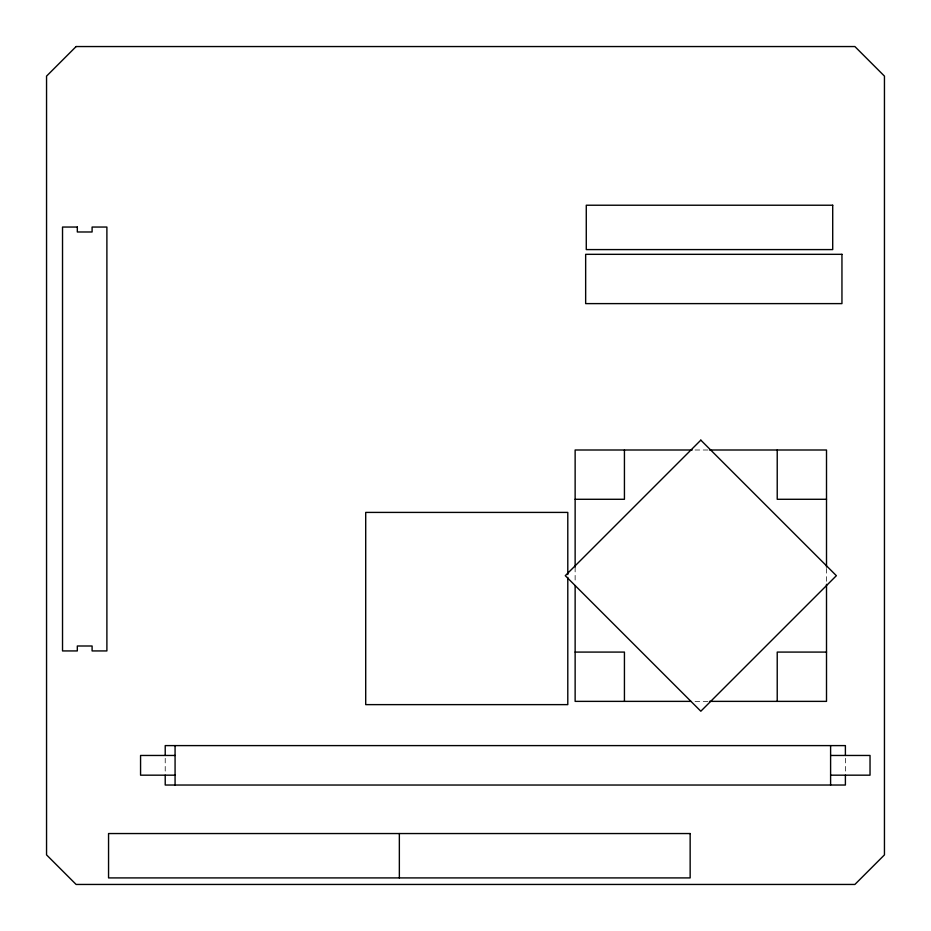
<?xml version="1.0" encoding="UTF-8"?>
<svg xmlns="http://www.w3.org/2000/svg" width="931" height="931" viewBox="0 0 931 931"><rect width="100%" height="100%" fill="white"/><g stroke="black" fill="none" stroke-linecap="round" stroke-linejoin="round"><path stroke-width="0.7" stroke-dasharray="4.66 3.49" d="M695.061 449.999L708.037 449.999M695.061 701.369L708.037 701.369M845.395 758.276L845.395 773.766M826.507 568.48L826.507 581.456M575.137 567.235L575.137 582.887M165.218 758.276L165.218 773.766"/><path stroke-width="1.4" d="M692.175 449.999L575.137 449.999L575.137 567.037M709.48 449.999L826.507 449.999L826.507 567.037M575.137 499.284L624.433 499.284L624.433 449.999M826.507 499.284L777.222 499.284L777.222 449.999M575.137 652.084L624.433 652.084L624.433 701.369M826.507 652.084L777.222 652.084L777.222 701.369M690.965 701.369L575.137 701.369L575.137 585.541M709.48 701.369L826.507 701.369L826.507 584.331M175.075 755.46L140.569 755.46L140.569 775.174L175.075 775.174M830.603 755.46L870.031 755.46L870.031 775.174L830.603 775.174M845.395 755.46L845.395 745.603L165.218 745.603L165.218 755.46M845.395 775.174L845.395 785.031L165.218 785.031L165.218 775.174M830.603 745.603L830.603 785.031M567.794 574.555L567.794 512.411L365.708 512.411L365.708 704.627L567.794 704.627L567.794 577.441M399.352 833.548L399.352 877.91M175.075 745.603L175.075 785.031M76.121 46.55L46.55 76.121L46.55 854.879L76.121 884.45L854.879 884.45L884.45 854.879L884.45 76.121L854.879 46.55L76.121 46.55M700.822 440.142L565.28 575.684L700.822 711.226L836.375 575.684L700.822 440.142M832.71 205.227L586.274 205.227L586.274 249.589L832.71 249.589L832.71 205.227M77.32 227.048L62.528 227.048L62.528 650.932L77.32 650.932L77.32 645.998L92.099 645.998L92.099 650.932L106.89 650.932L106.89 227.048L92.099 227.048L92.099 231.982L77.32 231.982L77.32 227.048M841.95 254.326L585.657 254.326L585.657 303.611L841.95 303.611L841.95 254.326M690.15 833.548L108.555 833.548L108.555 877.91L690.15 877.91L690.15 833.548"/></g></svg>
